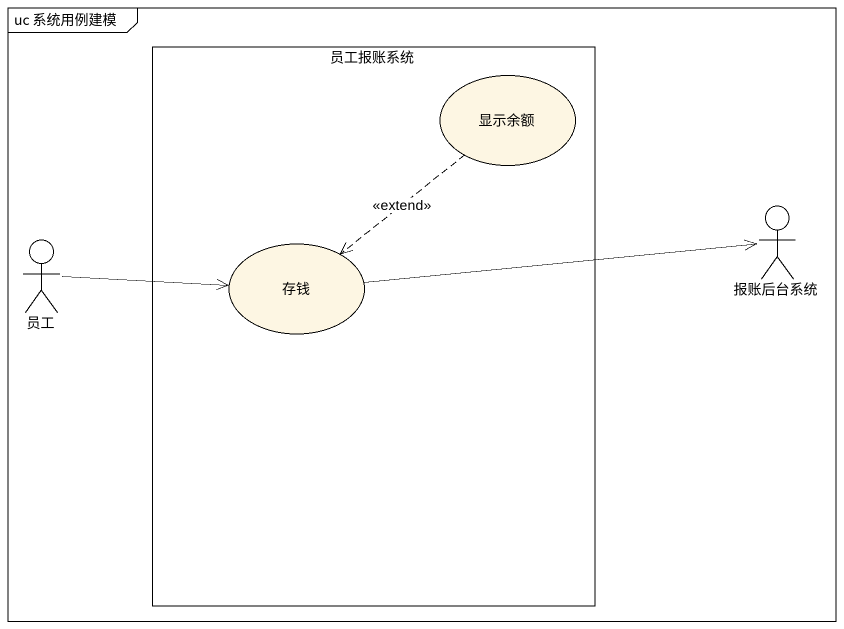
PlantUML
@startuml
mainframe uc 系统用例建模
rectangle 员工报账系统 {
  usecase 显示余额
  usecase 存钱
}
actor 报账后台系统
actor 员工
显示余额 ..> 存钱 : <<extend>>
员工 -right-> 存钱
存钱 -right-> 报账后台系统
@enduml
